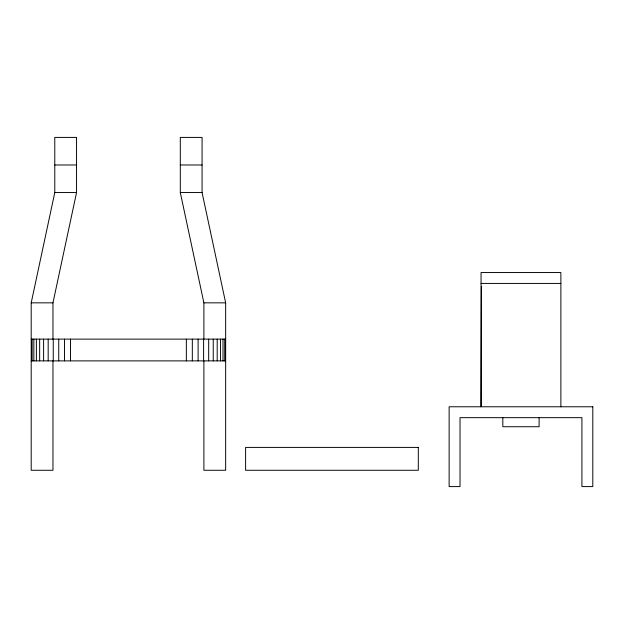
<?xml version="1.0" encoding="UTF-8"?>
<svg xmlns="http://www.w3.org/2000/svg" width="624" height="624" viewBox="0 0 624 624"><rect width="100%" height="100%" fill="white"/><g stroke="black" fill="none" stroke-linecap="round" stroke-linejoin="round"><path stroke-width="0.94" d="M481.416 286.346L481.057 406.778L481.057 272.548L560.875 272.548L560.875 406.778M52.97 360.883L52.97 470.27L31.2 470.27L31.2 302.843L54.779 192.551L54.779 137.405L76.549 137.405L76.549 192.551L52.97 302.843L52.97 339.121M54.779 164.978L76.549 164.978M180.305 164.978L202.075 164.978M54.779 192.551L76.549 192.551M202.075 192.551L202.075 137.405L180.305 137.405L180.305 192.551L202.075 192.551L225.654 302.843L225.654 470.27L203.892 470.27L203.892 360.883M481.057 283.429L560.875 283.429M31.2 302.843L52.97 302.843M180.305 192.551L203.892 302.843L225.654 302.843M31.2 339.121L225.654 339.121M31.2 360.883L225.654 360.883M539.105 417.667L539.105 426.73L502.827 426.73L502.827 417.667M224.726 339.121L224.726 360.883M223.002 339.121L223.002 360.883M220.475 339.121L220.475 360.883M217.199 339.121L217.199 360.883M213.244 339.121L213.244 360.883M208.681 339.121L208.681 360.883M203.892 302.843L203.892 339.121M203.603 339.121L203.603 360.883M198.112 339.121L198.112 360.883M192.325 339.121L192.325 360.883M186.35 339.121L186.35 360.883M70.504 339.121L70.504 360.883M64.529 339.121L64.529 360.883M58.742 339.121L58.742 360.883M53.251 339.121L53.251 360.883M48.181 339.121L48.181 360.883M43.61 339.121L43.61 360.883M39.655 339.121L39.655 360.883M36.379 339.121L36.379 360.883M33.852 339.121L33.852 360.883M32.128 339.121L32.128 360.883M592.8 406.778L449.132 406.778L449.132 486.595L460.021 486.595L460.021 417.667L581.919 417.667L581.919 486.595L592.8 486.595L592.8 406.778M418.298 447.408L245.606 447.408L245.606 470.27L418.298 470.27L418.298 447.408"/></g></svg>
